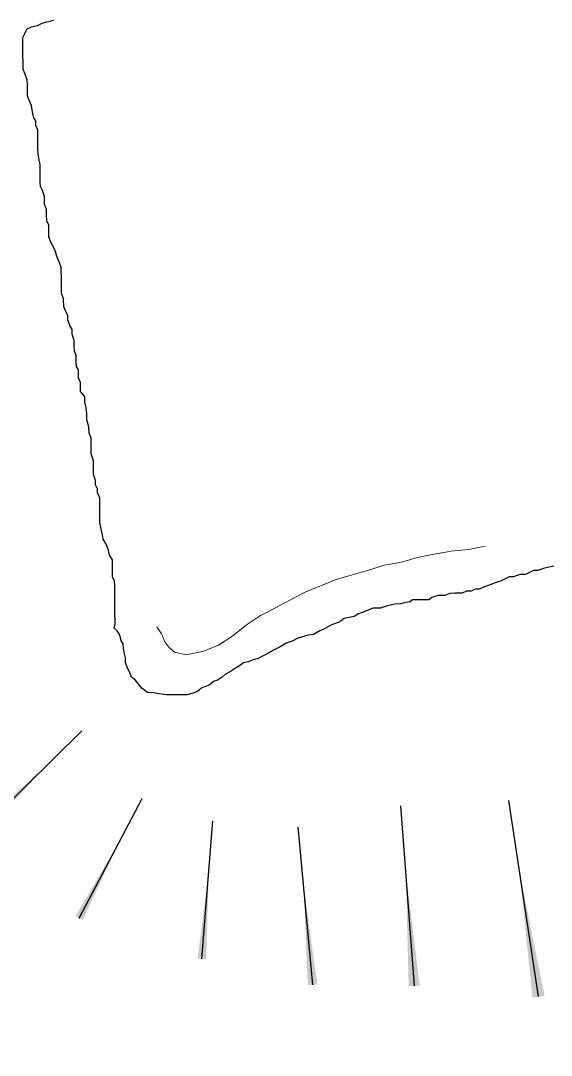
# Model space of a CAD drawing. Header units: millimetres. Extents: x -3113 to 15022, y -19591 to 4665.
# Drawn here: x -762 to -323, y 941 to 1798 of the extents above; entities that cross this region are included whole.
import ezdxf

# ---------------------------------------------------------------- set-up
doc = ezdxf.new("R2010")
doc.units = ezdxf.units.MM
doc.header["$XCLIPFRAME"] = 2
for name, color, linetype, lineweight in [('0A-detail', 7, 'Continuous', 18), ('0A-detail-detail', 7, 'Continuous', 13), ('0A-hatchures', 4, 'Continuous', 25)]:
    doc.layers.add(name, color=color, linetype=linetype, lineweight=lineweight)
picture_1 = doc.add_image_def('image1.tif', size_in_pixel=(6668, 8809))

# ---------------------------------------------------------------- blocks, each defined once
blk = doc.blocks.new('T5')
blk.add_line((0, -0.0016), (1, -0.0016))
at = {"linetype": 'Continuous'}
blk.add_solid([(0, -0.0314), (0, 0.0298), (0.638, -0.0009)], dxfattribs=at)

msp = doc.modelspace()

# ---------------------------------------------------------------- linework, layer by layer
at = {"layer": '0A-detail', "lineweight": 25}
msp.add_lwpolyline([(-321.25, 1346.24), (-326.25, 1345.3), (-329.64, 1344.47), (-334.22, 1342.72), (-337.92, 1342.69), (-341.31, 1341.06), (-344.59, 1339.33), (-349.19, 1339.29), (-354.58, 1337.54), (-357.98, 1337.51), (-361.26, 1335.88), (-364.65, 1334.15), (-369.63, 1332.4), (-374.62, 1330.66), (-379.2, 1329.02), (-382.89, 1327.28), (-386.28, 1327.25), (-389.57, 1325.52), (-393.37, 1325.49), (-397.05, 1323.86), (-402.95, 1323.8), (-407.05, 1323.76), (-411.24, 1322.03), (-417.04, 1321.97), (-422.12, 1320.23), (-424.61, 1318.51), (-429.61, 1318.46), (-432.91, 1318.43), (-438.01, 1318.38), (-440.39, 1316.76), (-444.58, 1315.82), (-447.98, 1314.99), (-452.98, 1314.95), (-456.27, 1314.02), (-459.66, 1313.19), (-464.65, 1311.54), (-470.95, 1311.49), (-474.63, 1309.75), (-479.61, 1308.01), (-482.7, 1306.88), (-486.28, 1304.65), (-490.48, 1303.71), (-494.67, 1302.87), (-497.05, 1301.15), (-499.64, 1299.53), (-505.02, 1297.78), (-510.89, 1294.42), (-514.58, 1292.69), (-519.95, 1289.64), (-524.55, 1289.2), (-528.34, 1287.97), (-532.92, 1286.62), (-537.5, 1284.08), (-542.49, 1282.44), (-547.56, 1279.59), (-553.13, 1276.74), (-557.81, 1273.9), (-561.59, 1272.16), (-566.17, 1269.62), (-570.26, 1268.79), (-573.65, 1267.05), (-577.84, 1266.22), (-581.12, 1263.69), (-584.5, 1261.96), (-589.47, 1258.61), (-592.76, 1256.88), (-595.83, 1254.05), (-599.41, 1251.82), (-602.7, 1250.89), (-606.28, 1247.86), (-609.37, 1246.73), (-612.46, 1245.6), (-616.03, 1242.47), (-619.61, 1241.04), (-624.8, 1239.89), (-631, 1239.83), (-635.7, 1239.79), (-641.5, 1239.74), (-647.71, 1240.48), (-651.92, 1241.35), (-657.42, 1241.7), (-662.05, 1245.35), (-665.39, 1249.52), (-667.62, 1252.3), (-670.44, 1254.48), (-672.08, 1258.66), (-673.81, 1261.95), (-675.55, 1266.53), (-675.58, 1270.33), (-676.41, 1273.62), (-677.25, 1278.22), (-677.29, 1282.02), (-679.01, 1284.5), (-679.64, 1287.3), (-680.76, 1290.29), (-682.49, 1292.87), (-684.81, 1295.05), (-684.14, 1298.66), (-684.17, 1301.96), (-684.21, 1306.56), (-684.24, 1310.36), (-684.28, 1314.06), (-684.32, 1318.66), (-684.35, 1322.05), (-684.38, 1325.75), (-684.43, 1330.35), (-684.46, 1333.75), (-686.19, 1337.44), (-686.23, 1342.44), (-686.28, 1347.04), (-686.32, 1351.64), (-688.85, 1355.42), (-689.7, 1360.41), (-691.44, 1364.59), (-693.97, 1368.67), (-694.82, 1373.66), (-695.75, 1377.05), (-696.6, 1382.45), (-696.64, 1387.45), (-696.68, 1392.05), (-696.71, 1395.45), (-696.74, 1398.75), (-696.78, 1402.95), (-698.52, 1407.13), (-698.55, 1410.43), (-700.28, 1413.71), (-700.31, 1417.11), (-701.96, 1422.5), (-702.01, 1427.5), (-702.06, 1433.4), (-703.81, 1439.18), (-703.86, 1444.18), (-703.9, 1448.78), (-703.93, 1452.18), (-705.67, 1456.37), (-705.72, 1461.77), (-707.37, 1467.55), (-707.41, 1472.55), (-708.06, 1477.45), (-709.2, 1482.14), (-709.24, 1486.74), (-712.68, 1490.91), (-712.71, 1494.71), (-712.75, 1498.41), (-714.38, 1502.19), (-714.41, 1505.49), (-714.44, 1508.89), (-716.16, 1511.37), (-716.21, 1515.87), (-716.25, 1520.57), (-717.58, 1524.26), (-718.03, 1529.26), (-718.06, 1533.06), (-719.71, 1538.44), (-719.74, 1542.24), (-721.47, 1545.53), (-723.22, 1550.11), (-723.25, 1553.91), (-724.88, 1557.2), (-726.61, 1560.88), (-726.67, 1567.58), (-728.42, 1572.17), (-728.45, 1575.57), (-728.49, 1580.57), (-728.54, 1585.57), (-728.58, 1590.57), (-728.61, 1593.97), (-730.35, 1598.15), (-731.99, 1602.24), (-733.73, 1607.22), (-735.47, 1611.4), (-737.09, 1613.89), (-738.84, 1618.87), (-738.88, 1623.47), (-738.93, 1628.47), (-740.66, 1632.26), (-740.71, 1637.26), (-740.74, 1641.46), (-742.48, 1645.94), (-742.54, 1652.24), (-744.19, 1657.23), (-745.92, 1660.61), (-745.95, 1663.91), (-745.99, 1668.51), (-746.02, 1672.31), (-746.05, 1675.61), (-746.08, 1679.01), (-747.01, 1682.3), (-747.86, 1687.7), (-747.9, 1692.29), (-747.93, 1695.69), (-747.97, 1699.39), (-748.01, 1703.99), (-748.04, 1707.39), (-749.67, 1711.08), (-749.71, 1714.88), (-751.43, 1717.36), (-752.38, 1722.36), (-753.22, 1727.75), (-755.47, 1732.63), (-756.6, 1735.72), (-756.63, 1739.42), (-756.68, 1744.42), (-756.72, 1749.02), (-758.46, 1753.6), (-760.19, 1757.39), (-760.22, 1760.69), (-760.25, 1764.09), (-760.29, 1767.79), (-760.33, 1772.79), (-760.37, 1777.39), (-760.41, 1780.79), (-760.44, 1784.09), (-758.76, 1787.4), (-757.2, 1790.81), (-753.21, 1792.85), (-748.42, 1793.79), (-744.34, 1795.73), (-740.45, 1796.87), (-737.65, 1797.39), (-734.66, 1798.52)], dxfattribs=at)
at = {"layer": '0A-detail-detail'}
msp.add_lwpolyline([(-377.87, 1362.76), (-391.74, 1360.13), (-406.13, 1358.78), (-420, 1356.15), (-433.87, 1353.52), (-447.22, 1349.61), (-461.09, 1346.98), (-474.44, 1343.07), (-501.13, 1335.24), (-526.79, 1324.85), (-539.1, 1318.37), (-551.41, 1311.89), (-563.72, 1305.41), (-575.51, 1297.64), (-586.78, 1288.59), (-598.57, 1280.83), (-611.4, 1275.63), (-625.27, 1273), (-635.05, 1275.02), (-639.69, 1279.11), (-643.06, 1283.73), (-645.66, 1290.15), (-649.54, 1296.05)], dxfattribs=at)

# ---------------------------------------------------------------- block references
at = {"layer": '0A-hatchures', "lineweight": 18}
for p, xscale, yscale, zscale, rotation in [((-790.98, 1131.88), 111.435877448339, 111.435877448339, 111.435877448339, 44.61461037529885), ((-713.95, 1055), 111.828276390771, 111.828276390771, 111.828276390771, 62.25542922518897), ((-436.74, 998.74), 149.402717293011, 149.402717293011, 149.402717293011, 94.26616035231146), ((-333.95, 989.87), 164.199885850814, 164.199885850814, 164.199885850814, 98.65057370800562), ((-612.38, 1021.09), 114.788209730891, 114.788209730891, 114.788209730891, 85.53049663875125), ((-520.82, 999.67), 130.912775451639, 130.912775451639, 130.912775451639, 95.22914347273199)]:
    msp.add_blockref('T5', p, dxfattribs=dict(at, xscale=xscale, yscale=yscale, zscale=zscale, rotation=rotation))

# ---------------------------------------------------------------- pictures from other files: only their frames are drawn
image = msp.add_image(picture_1, insert=(4548.77, 3178.52), size_in_units=(6666.97, 8807.64), rotation=-180)
image.set_boundary_path([(2179.183, 8808.5), (-0.5, 3859.024), (791.069, 3508.694), (-0.5, 1607.599), (-0.5, 1607.599), (3674.987, -0.5), (6667.5, 6386.38), (6667.5, 7108.85), (2641.037, 8808.5), (2179.183, 8808.5)])

doc.saveas('drawing.dxf')
